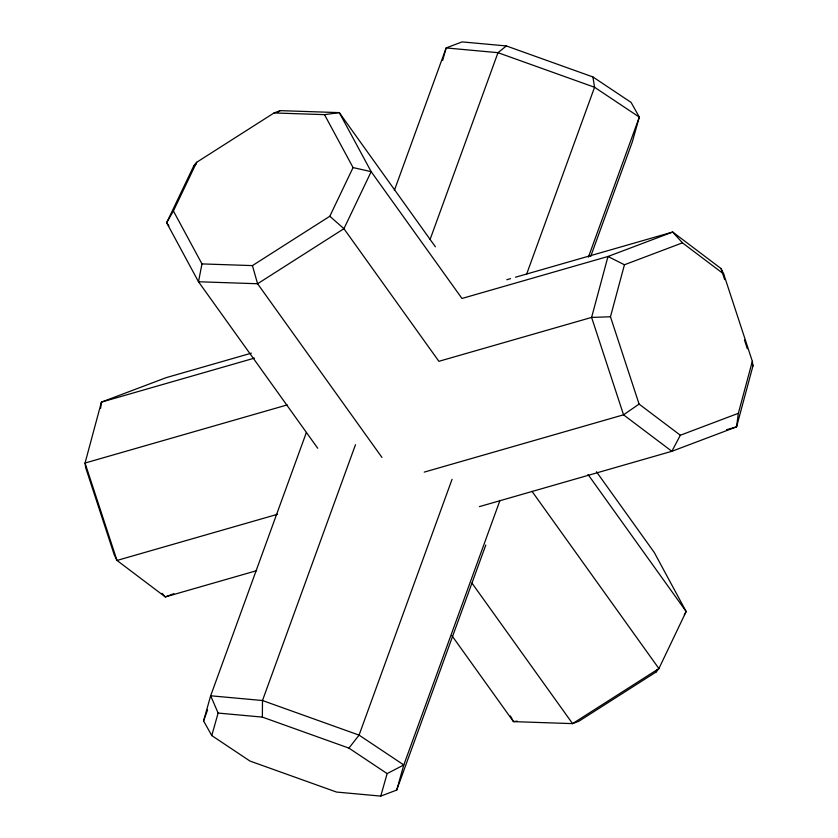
<?xml version="1.0" encoding="UTF-8"?>
<svg xmlns="http://www.w3.org/2000/svg" width="838" height="838" viewBox="0 0 838 838"><rect width="100%" height="100%" fill="white"/><g stroke="black" fill="none" stroke-linecap="round" stroke-linejoin="round"><path stroke-width="1.26" d="M499.972 500.412L403.801 764.958L387.125 773.589L348.933 748.114L262.367 717.108L262.483 700.526L355.48 444.716M100.623 408.263L101.429 402.114L166.133 377.666L251.421 353.144M515.506 277.221L672.694 232.032L721.015 268.516L723.697 273.995L752.335 361.314L738.341 413.323L736.571 426.846L671.867 451.294L479.378 506.634M435.393 246.812L339.306 112.627L280.206 110.637L274.057 112.952L196.658 162.289L173.403 210.977L201.968 263.907L198.501 281.757L317.717 448.246M738.341 413.323L680.341 435.236L639.09 404.094L610.462 316.774L624.446 264.766L682.457 242.852L723.697 273.995M752.335 361.314L752.953 365.923L736.571 426.846L726.504 429.747M485.789 545.025L396.709 790.066L380.766 796.1L336.53 792.057L249.965 761.051L211.773 735.575L203.571 720.89L210.663 695.781L306.383 432.46M211.773 735.575L218.121 713.065L210.663 695.781L262.483 700.526L359.062 735.115L403.801 764.958L396.709 790.066M442.621 60.493L446.162 47.934L462.105 41.9L506.341 45.943L592.916 76.949L631.108 102.425L639.31 117.111L632.219 142.219L590.706 256.418M380.766 796.1L387.125 773.589M394.363 190.425L446.162 47.934L497.992 52.679L594.561 87.267L639.31 117.111L588.402 257.14M203.571 720.89L207.583 709.87M430.104 239.427L497.992 52.679L506.341 45.943M452.049 479.305L359.062 735.115L348.933 748.114M526.673 274.016L594.561 87.267L592.916 76.949M196.658 162.289L193.871 165.683L166.636 222.719L198.501 281.757L257.591 283.747L343.936 228.701L371.171 171.664L339.306 112.627L324.495 114.649L274.057 112.952M201.968 263.907L252.416 265.604L329.816 216.256L353.06 167.569L324.495 114.649M451.954 635.707L513.474 721.633L572.574 723.623L578.733 721.309L656.133 671.961L657.233 669.646M680.341 435.236L671.867 451.294L623.545 414.82L591.607 317.413L607.99 256.48L672.694 232.032L682.457 242.852M173.403 210.977L166.636 222.719L168.909 225.904M684.3 614.736L686.154 611.53L654.289 552.504L596.467 471.752M656.133 671.961L658.909 668.577L686.154 611.53L588.004 474.476M639.09 404.094L623.545 414.82L424.227 472.119M193.871 165.683L196.061 164.29M278.027 112.03L280.206 110.637M173.854 593.702L165.306 596.928L116.985 560.444L114.303 554.966L85.665 467.646L85.047 463.037L101.429 402.114L254.438 358.119M506.822 279.724L510.552 278.645M287.162 404.932L85.047 463.037L116.985 560.444L277.556 514.281M256.638 570.668L165.306 596.928L162.048 593.325M517.182 721.12L513.474 721.633L510.415 715.956M610.462 316.774L591.607 317.413L438.892 361.314L343.936 228.701L329.816 216.256M218.121 713.065L262.367 717.108M353.06 167.569L371.171 171.664L461.968 298.464L607.99 256.48L624.446 264.766M531.952 491.267L658.909 668.577L572.574 723.623L471.951 583.101M381.971 457.443L257.591 283.747L252.416 265.604M721.015 268.516L724.661 279.609M744.469 340.029L747.297 348.66M752.147 363.462L752.953 365.923"/></g></svg>
